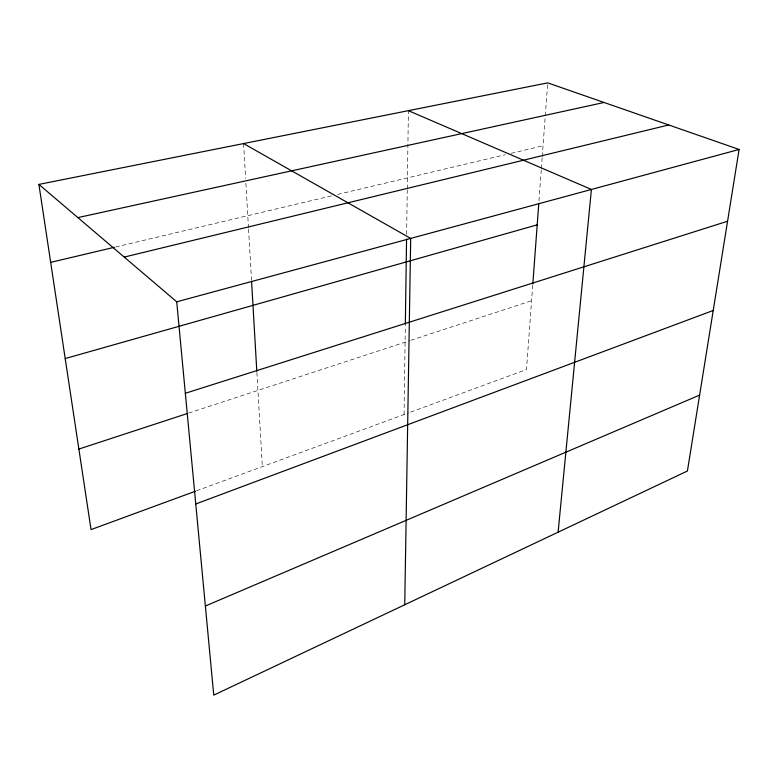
<?xml version="1.0" encoding="UTF-8"?>
<svg xmlns="http://www.w3.org/2000/svg" width="778" height="778" viewBox="0 0 778 778"><rect width="100%" height="100%" fill="white"/><g stroke="black" fill="none" stroke-linecap="round" stroke-linejoin="round"><path stroke-width="0.58" stroke-dasharray="3.89 2.92" d="M404.045 414.538L405.319 325.418M406.631 234.334L407.264 189.9M407.283 188.694L408.401 110.661M532.745 285.079L526.492 369.531L409.714 412.457M538.969 200.889L541.274 169.74M541.362 168.534L542.159 157.759M542.247 156.553L547.702 82.867M196.552 490.811L408.576 412.875M188.616 413.108L409.685 340.686M410.833 340.307L531.588 300.746M115.591 246.996L332.926 195.531M337.662 194.412L505.311 154.715M511.204 153.315L543.044 145.778M243.582 143.56L245.605 178.425M245.887 183.238L248.474 227.818M248.552 229.024L251.508 279.915M256.886 372.438L262.351 466.625"/><path stroke-width="1.17" d="M405.338 324.222L406.563 239.128M404.745 604.759L410.687 238.418L243.582 143.56M532.833 283.873L538.794 203.282M558.098 532.191L591.406 189.462L408.401 110.661M739.1 149.454L687.421 471.001L213.756 695.133L176.723 301.806L38.9 184.405L547.702 82.867L739.1 149.454L176.723 301.806M205.363 606.023L699.616 395.117M195.764 503.979L713.222 310.471M195.414 491.229L91.036 529.594L38.9 184.405M78.879 449.062L187.459 413.488M185.339 393.279L727.566 221.234M65.206 358.561L537.199 224.842M124.227 257.08L668.74 124.966M50.677 262.371L114.405 247.278M77.868 217.607L604.059 102.472M251.576 281.13L256.808 371.242"/></g></svg>
